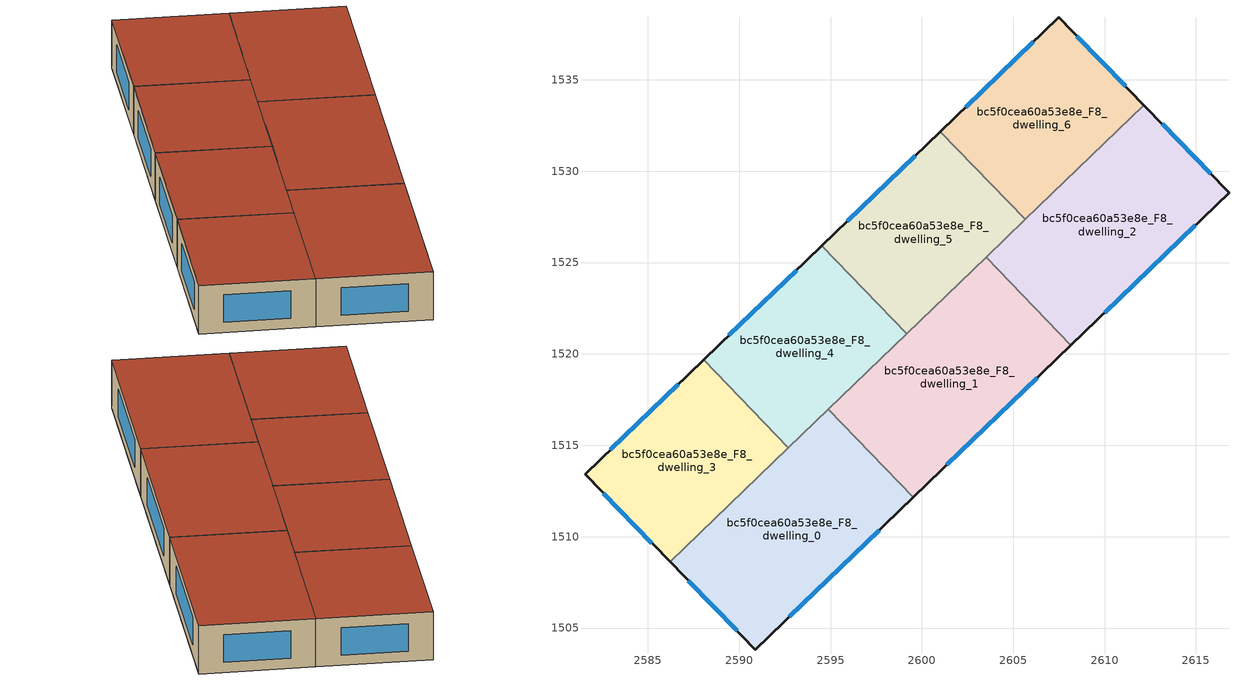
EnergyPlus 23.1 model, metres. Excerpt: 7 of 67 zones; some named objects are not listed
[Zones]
bc5f0cea60a53e8e_F8_dwelling_0
 floor to bc5f0cea60a53e8e_F7_dwelling_0 (EU_floor_Construction): 2594.87,1516.96 2599.52,1512.15 2590.89,1503.82 2586.22,1508.62 z24
 wall outside (EU_wall_Construction): 2586.22,1508.62 2590.89,1503.82 2599.52,1512.15 z24:27
 wall to bc5f0cea60a53e8e_F8_dwelling_1 (EU_wall_Construction): 2599.52,1512.15 2594.87,1516.96 z24:27
 wall to bc5f0cea60a53e8e_F8_dwelling_3 (EU_wall_Construction): 2592.69,1514.86 2586.22,1508.62 z24:27
 wall to bc5f0cea60a53e8e_F8_dwelling_4 (EU_wall_Construction): 2594.87,1516.96 2592.69,1514.86 z24:27
 window (EU_Window_Construction): 2592.73,1505.61 2597.67,1510.36 / 2587.22,1507.59 2589.89,1504.85 z24.64:26.36
 roof outside (EU_roof_Construction): 2599.52,1512.15 2594.87,1516.96 2586.22,1508.62 2590.89,1503.82 z27
bc5f0cea60a53e8e_F8_dwelling_1
 floor to bc5f0cea60a53e8e_F7_dwelling_1 (EU_floor_Construction): 2603.51,1525.29 2608.16,1520.48 2599.52,1512.15 2594.87,1516.96 z24
 wall outside (EU_wall_Construction): 2599.52,1512.15 2608.16,1520.48 z24:27
 wall to bc5f0cea60a53e8e_F8_dwelling_2 (EU_wall_Construction): 2608.16,1520.48 2603.51,1525.29 z24:27
 wall to bc5f0cea60a53e8e_F8_dwelling_5 (EU_wall_Construction): 2603.51,1525.29 2599.17,1521.11 z24:27
 wall to bc5f0cea60a53e8e_F8_dwelling_4 (EU_wall_Construction): 2599.17,1521.11 2594.87,1516.96 z24:27
 window (EU_Window_Construction): 2601.37,1513.93 2606.31,1518.7 z24.64:26.36
 roof outside (EU_roof_Construction): 2608.16,1520.48 2603.51,1525.29 2594.87,1516.96 2599.52,1512.15 z27
bc5f0cea60a53e8e_F8_dwelling_2
 floor to bc5f0cea60a53e8e_F7_dwelling_2 (EU_floor_Construction): 2612.14,1533.62 2616.81,1528.82 2608.16,1520.48 2603.51,1525.29 z24
 wall outside (EU_wall_Construction): 2608.16,1520.48 2616.81,1528.82 2612.14,1533.62 z24:27
 wall to bc5f0cea60a53e8e_F8_dwelling_6 (EU_wall_Construction): 2612.14,1533.62 2605.65,1527.36 z24:27
 wall to bc5f0cea60a53e8e_F8_dwelling_5 (EU_wall_Construction): 2605.65,1527.36 2603.51,1525.29 z24:27
 window (EU_Window_Construction): 2615.81,1529.85 2613.14,1532.59 / 2610.01,1522.27 2614.95,1527.04 z24.64:26.36
 roof outside (EU_roof_Construction): 2616.81,1528.82 2612.14,1533.62 2603.51,1525.29 2608.16,1520.48 z27
bc5f0cea60a53e8e_F8_dwelling_3
 floor to bc5f0cea60a53e8e_F7_dwelling_3 (EU_floor_Construction): 2588.05,1519.67 2592.69,1514.86 2586.22,1508.62 2581.56,1513.41 z24
 wall outside (EU_wall_Construction): 2588.05,1519.67 2581.56,1513.41 2586.22,1508.62 z24:27
 wall to bc5f0cea60a53e8e_F8_dwelling_4 (EU_wall_Construction): 2592.69,1514.86 2588.05,1519.67 z24:27
 window (EU_Window_Construction): 2582.56,1512.39 2585.22,1509.65 / 2586.66,1518.33 2582.95,1514.75 z24.64:26.36
 roof outside (EU_roof_Construction): 2592.69,1514.86 2588.05,1519.67 2581.56,1513.41 2586.22,1508.62 z27
bc5f0cea60a53e8e_F8_dwelling_4
 floor to bc5f0cea60a53e8e_F7_dwelling_4 (EU_floor_Construction): 2594.53,1525.92 2599.17,1521.11 2592.69,1514.86 2588.05,1519.67 z24
 wall outside (EU_wall_Construction): 2594.53,1525.92 2588.05,1519.67 z24:27
 wall to bc5f0cea60a53e8e_F8_dwelling_5 (EU_wall_Construction): 2599.17,1521.11 2594.53,1525.92 z24:27
 window (EU_Window_Construction): 2593.14,1524.59 2589.44,1521.01 z24.64:26.36
 roof outside (EU_roof_Construction): 2599.17,1521.11 2594.53,1525.92 2588.05,1519.67 2592.69,1514.86 z27
bc5f0cea60a53e8e_F8_dwelling_5
 floor to bc5f0cea60a53e8e_F7_dwelling_5 (EU_floor_Construction): 2601.01,1532.17 2605.65,1527.36 2599.17,1521.11 2594.53,1525.92 z24
 wall outside (EU_wall_Construction): 2601.01,1532.17 2594.53,1525.92 z24:27
 wall to bc5f0cea60a53e8e_F8_dwelling_6 (EU_wall_Construction): 2605.65,1527.36 2601.01,1532.17 z24:27
 window (EU_Window_Construction): 2599.62,1530.84 2595.92,1527.26 z24.64:26.36
 roof outside (EU_roof_Construction): 2605.65,1527.36 2601.01,1532.17 2594.53,1525.92 2599.17,1521.11 z27
bc5f0cea60a53e8e_F8_dwelling_6
 floor to bc5f0cea60a53e8e_F7_dwelling_6 (EU_floor_Construction): 2607.48,1538.42 2612.14,1533.62 2605.65,1527.36 2601.01,1532.17 z24
 wall outside (EU_wall_Construction): 2612.14,1533.62 2607.48,1538.42 2601.01,1532.17 z24:27
 window (EU_Window_Construction): 2611.15,1534.65 2608.48,1537.39 / 2606.09,1537.08 2602.4,1533.51 z24.64:26.36
 roof outside (EU_roof_Construction): 2612.14,1533.62 2607.48,1538.42 2601.01,1532.17 2605.65,1527.36 z27
[Building]
EU S2 Campaign: North Axis=0; Terrain=City; Solar Distribution=FullExterior
[Site:Location]
Yerevan-Zvartnots.Intl.AP: Latitude=40.15; Longitude=44.383; Time Zone=4; Elevation=854
[SizingPeriod:WeatherFileDays]
AnnualSizingPeriod: Begin Month=1; Begin Day of Month=1; End Month=12; End Day of Month=31; Day of Week for Start Day=Monday; Use Weather File Daylight Saving Period=No; Use Weather File Rain and Snow Indicators=No
[MATERIAL]
EU_InternalMass_Material: Roughness=MediumRough; Thickness=0.1; Conductivity=1; Density=1800; Specific Heat=900; Thermal Absorptance=0.9; Solar Absorptance=0.7; Visible Absorptance=0.7
[MATERIAL:NOMASS] Roughness=MediumRough; Thermal Absorptance=0.9; Solar Absorptance=0.7; Visible Absorptance=0.7
Name | Thermal Resistance
EU_wall_NoMass | 1.05043
EU_roof_NoMass | 1.45357
EU_floor_NoMass | 0.478065
[WINDOWMATERIAL:SIMPLEGLAZINGSYSTEM]
EU_Window_SimpleGlazing: UFactor=2.5566; Solar Heat Gain Coefficient=0.75; Visible Transmittance=0.75
[CONSTRUCTION]
EU_wall_Construction: EU_wall_NoMass
EU_roof_Construction: EU_roof_NoMass
EU_floor_Construction: EU_floor_NoMass
EU_Window_Construction: EU_Window_SimpleGlazing
EU_InternalMass_Construction: EU_InternalMass_Material
[ZONE] Type=1; Multiplier=1; Ceiling Height=autocalculate; Floor Area=autocalculate; Part of Total Floor Area=Yes
Name | Volume
bc5f0cea60a53e8e_F8_dwelling_0; bc5f0cea60a53e8e_F8_dwelling_2 | 240.9
bc5f0cea60a53e8e_F8_dwelling_1 | 240.888
bc5f0cea60a53e8e_F8_dwelling_3 | 180.689
bc5f0cea60a53e8e_F8_dwelling_4 | 180.678
bc5f0cea60a53e8e_F8_dwelling_5 | 180.709
bc5f0cea60a53e8e_F8_dwelling_6 | 180.705
[INTERNALMASS] Construction=EU_InternalMass_Construction
Name | Zone or ZoneList | Surface Area
bc5f0cea60a53e8e_F8_dwelling_0_EU_InternalMass | bc5f0cea60a53e8e_F8_dwelling_0 | 80.2999
bc5f0cea60a53e8e_F8_dwelling_1_EU_InternalMass | bc5f0cea60a53e8e_F8_dwelling_1 | 80.2961
bc5f0cea60a53e8e_F8_dwelling_2_EU_InternalMass | bc5f0cea60a53e8e_F8_dwelling_2 | 80.2999
bc5f0cea60a53e8e_F8_dwelling_3_EU_InternalMass | bc5f0cea60a53e8e_F8_dwelling_3 | 60.2295
bc5f0cea60a53e8e_F8_dwelling_4_EU_InternalMass | bc5f0cea60a53e8e_F8_dwelling_4 | 60.2262
bc5f0cea60a53e8e_F8_dwelling_5_EU_InternalMass | bc5f0cea60a53e8e_F8_dwelling_5 | 60.2364
bc5f0cea60a53e8e_F8_dwelling_6_EU_InternalMass | bc5f0cea60a53e8e_F8_dwelling_6 | 60.235
[OTHEREQUIPMENT] Fuel Type=Electricity; Design Level Calculation Method=Watts/Area; Power per Zone Floor Area=1; Fraction Latent=0; Fraction Radiant=0; Fraction Lost=0; Carbon Dioxide Generation Rate=0; EndUse Subcategory=EU_Step8_InternalGains
Name | Zone or ZoneList or Space or SpaceList | Schedule
EU_Step8_InternalGain_bc5f0cea60a53e8e_F8_dwelling_0_f000 | bc5f0cea60a53e8e_F8_dwelling_0 | EU_Step8_GainSchedule_bc5f0cea60a53e8e_F8_dwelling_0_f000
EU_Step8_InternalGain_bc5f0cea60a53e8e_F8_dwelling_1_f000 | bc5f0cea60a53e8e_F8_dwelling_1 | EU_Step8_GainSchedule_bc5f0cea60a53e8e_F8_dwelling_1_f000
EU_Step8_InternalGain_bc5f0cea60a53e8e_F8_dwelling_2_f000 | bc5f0cea60a53e8e_F8_dwelling_2 | EU_Step8_GainSchedule_bc5f0cea60a53e8e_F8_dwelling_2_f000
EU_Step8_InternalGain_bc5f0cea60a53e8e_F8_dwelling_3_f000 | bc5f0cea60a53e8e_F8_dwelling_3 | EU_Step8_GainSchedule_bc5f0cea60a53e8e_F8_dwelling_3_f000
EU_Step8_InternalGain_bc5f0cea60a53e8e_F8_dwelling_4_f000 | bc5f0cea60a53e8e_F8_dwelling_4 | EU_Step8_GainSchedule_bc5f0cea60a53e8e_F8_dwelling_4_f000
EU_Step8_InternalGain_bc5f0cea60a53e8e_F8_dwelling_5_f000 | bc5f0cea60a53e8e_F8_dwelling_5 | EU_Step8_GainSchedule_bc5f0cea60a53e8e_F8_dwelling_5_f000
EU_Step8_InternalGain_bc5f0cea60a53e8e_F8_dwelling_6_f000 | bc5f0cea60a53e8e_F8_dwelling_6 | EU_Step8_GainSchedule_bc5f0cea60a53e8e_F8_dwelling_6_f000
[ZONEVENTILATION:DESIGNFLOWRATE] Schedule=EU_AlwaysOn; Design Flow Rate Calculation Method=AirChanges/Hour; Air Changes per Hour=0.557805; Ventilation Type=Natural; Fan Pressure Rise=0; Fan Total Efficiency=1; Constant Term Coefficient=1; Temperature Term Coefficient=0; Velocity Term Coefficient=0; Velocity Squared Term Coefficient=0; Minimum Indoor Temperature=-100; Maximum Indoor Temperature=100; Delta Temperature=-100; Minimum Outdoor Temperature=-100; Maximum Outdoor Temperature=100; Maximum Wind Speed=40
Name | Zone or ZoneList or Space or SpaceList
EU_ConstantAir_bc5f0cea60a53e8e_F8_dwelling_0 | bc5f0cea60a53e8e_F8_dwelling_0
EU_ConstantAir_bc5f0cea60a53e8e_F8_dwelling_1 | bc5f0cea60a53e8e_F8_dwelling_1
EU_ConstantAir_bc5f0cea60a53e8e_F8_dwelling_2 | bc5f0cea60a53e8e_F8_dwelling_2
EU_ConstantAir_bc5f0cea60a53e8e_F8_dwelling_3 | bc5f0cea60a53e8e_F8_dwelling_3
EU_ConstantAir_bc5f0cea60a53e8e_F8_dwelling_4 | bc5f0cea60a53e8e_F8_dwelling_4
EU_ConstantAir_bc5f0cea60a53e8e_F8_dwelling_5 | bc5f0cea60a53e8e_F8_dwelling_5
EU_ConstantAir_bc5f0cea60a53e8e_F8_dwelling_6 | bc5f0cea60a53e8e_F8_dwelling_6
[HVACTEMPLATE:ZONE:IDEALLOADSAIRSYSTEM] System Availability Schedule=EU_AlwaysOn; Maximum Heating Supply Air Temperature=50; Minimum Cooling Supply Air Temperature=13; Maximum Heating Supply Air Humidity Ratio=0.0156; Minimum Cooling Supply Air Humidity Ratio=0.0077; Heating Limit=NoLimit; Cooling Limit=NoLimit; Heating Availability Schedule=EU_AlwaysOn; Cooling Availability Schedule=EU_CoolingOff; Dehumidification Control Type=ConstantSensibleHeatRatio; Cooling Sensible Heat Ratio=0.7; Dehumidification Setpoint=60; Humidification Control Type=None; Humidification Setpoint=30; Outdoor Air Method=None; Outdoor Air Flow Rate per Person=0.00944; Outdoor Air Flow Rate per Zone Floor Area=0; Outdoor Air Flow Rate per Zone=0; Demand Controlled Ventilation Type=None; Outdoor Air Economizer Type=NoEconomizer; Heat Recovery Type=None; Sensible Heat Recovery Effectiveness=0.7; Latent Heat Recovery Effectiveness=0.65
Name | Template Thermostat
bc5f0cea60a53e8e_F8_dwelling_0 | EU_HeatOnly_bc5f0cea60a53e8e_F8_dwelling_0
bc5f0cea60a53e8e_F8_dwelling_1 | EU_HeatOnly_bc5f0cea60a53e8e_F8_dwelling_1
bc5f0cea60a53e8e_F8_dwelling_2 | EU_HeatOnly_bc5f0cea60a53e8e_F8_dwelling_2
bc5f0cea60a53e8e_F8_dwelling_3 | EU_HeatOnly_bc5f0cea60a53e8e_F8_dwelling_3
bc5f0cea60a53e8e_F8_dwelling_4 | EU_HeatOnly_bc5f0cea60a53e8e_F8_dwelling_4
bc5f0cea60a53e8e_F8_dwelling_5 | EU_HeatOnly_bc5f0cea60a53e8e_F8_dwelling_5
bc5f0cea60a53e8e_F8_dwelling_6 | EU_HeatOnly_bc5f0cea60a53e8e_F8_dwelling_6
[SIZING:ZONE] Zone Cooling Design Supply Air Temperature Input Method=SupplyAirTemperature; Zone Cooling Design Supply Air Temperature=13; Zone Heating Design Supply Air Temperature Input Method=SupplyAirTemperature; Zone Heating Design Supply Air Temperature=50; Zone Cooling Design Supply Air Humidity Ratio=0.008; Zone Heating Design Supply Air Humidity Ratio=0.008; Cooling Design Air Flow Method=DesignDay; Cooling Design Air Flow Rate=0; Cooling Minimum Air Flow per Zone Floor Area=0.000762; Cooling Minimum Air Flow=0; Cooling Minimum Air Flow Fraction=0.2; Heating Design Air Flow Method=DesignDay; Heating Design Air Flow Rate=0; Heating Maximum Air Flow per Zone Floor Area=0.002032; Heating Maximum Air Flow=0.141576; Heating Maximum Air Flow Fraction=0.3; Account for Dedicated Outdoor Air System=No; Dedicated Outdoor Air System Control Strategy=NeutralSupplyAir; Dedicated Outdoor Air Low Setpoint Temperature for Design=autosize; Dedicated Outdoor Air High Setpoint Temperature for Design=autosize; Zone Load Sizing Method=Sensible Load Only No Latent Load; Zone Latent Cooling Design Supply Air Humidity Ratio Input Method=HumidityRatioDifference; Zone Cooling Design Supply Air Humidity Ratio Difference=0.005; Zone Latent Heating Design Supply Air Humidity Ratio Input Method=HumidityRatioDifference; Zone Humidification Design Supply Air Humidity Ratio Difference=0.005
bc5f0cea60a53e8e_F8_dwelling_0; bc5f0cea60a53e8e_F8_dwelling_1; bc5f0cea60a53e8e_F8_dwelling_2; bc5f0cea60a53e8e_F8_dwelling_3; bc5f0cea60a53e8e_F8_dwelling_4; bc5f0cea60a53e8e_F8_dwelling_5; bc5f0cea60a53e8e_F8_dwelling_6
[SCHEDULE:CONSTANT]
Name | Hourly Value
EU_AlwaysOn | 1
EU_CoolingOff | 0
[SCHEDULE:FILE] Column Number=1; Rows to Skip at Top=0; Number of Hours of Data=8760; Column Separator=Comma; Interpolate to Timestep=No; Minutes per Item=60; Adjust Schedule for Daylight Savings=Yes
Name | File
EU_Step8_GainSchedule_bc5f0cea60a53e8e_F8_dwelling_0_f000 | ../../schedules/bc5f0cea60a53e8e/bc5f0cea60a53e8e_F8_dwelling_0_f000_gain.csv
EU_Step8_GainSchedule_bc5f0cea60a53e8e_F8_dwelling_1_f000 | ../../schedules/bc5f0cea60a53e8e/bc5f0cea60a53e8e_F8_dwelling_1_f000_gain.csv
EU_Step8_GainSchedule_bc5f0cea60a53e8e_F8_dwelling_2_f000 | ../../schedules/bc5f0cea60a53e8e/bc5f0cea60a53e8e_F8_dwelling_2_f000_gain.csv
EU_Step8_GainSchedule_bc5f0cea60a53e8e_F8_dwelling_3_f000 | ../../schedules/bc5f0cea60a53e8e/bc5f0cea60a53e8e_F8_dwelling_3_f000_gain.csv
EU_Step8_GainSchedule_bc5f0cea60a53e8e_F8_dwelling_4_f000 | ../../schedules/bc5f0cea60a53e8e/bc5f0cea60a53e8e_F8_dwelling_4_f000_gain.csv
EU_Step8_GainSchedule_bc5f0cea60a53e8e_F8_dwelling_5_f000 | ../../schedules/bc5f0cea60a53e8e/bc5f0cea60a53e8e_F8_dwelling_5_f000_gain.csv
EU_Step8_GainSchedule_bc5f0cea60a53e8e_F8_dwelling_6_f000 | ../../schedules/bc5f0cea60a53e8e/bc5f0cea60a53e8e_F8_dwelling_6_f000_gain.csv
